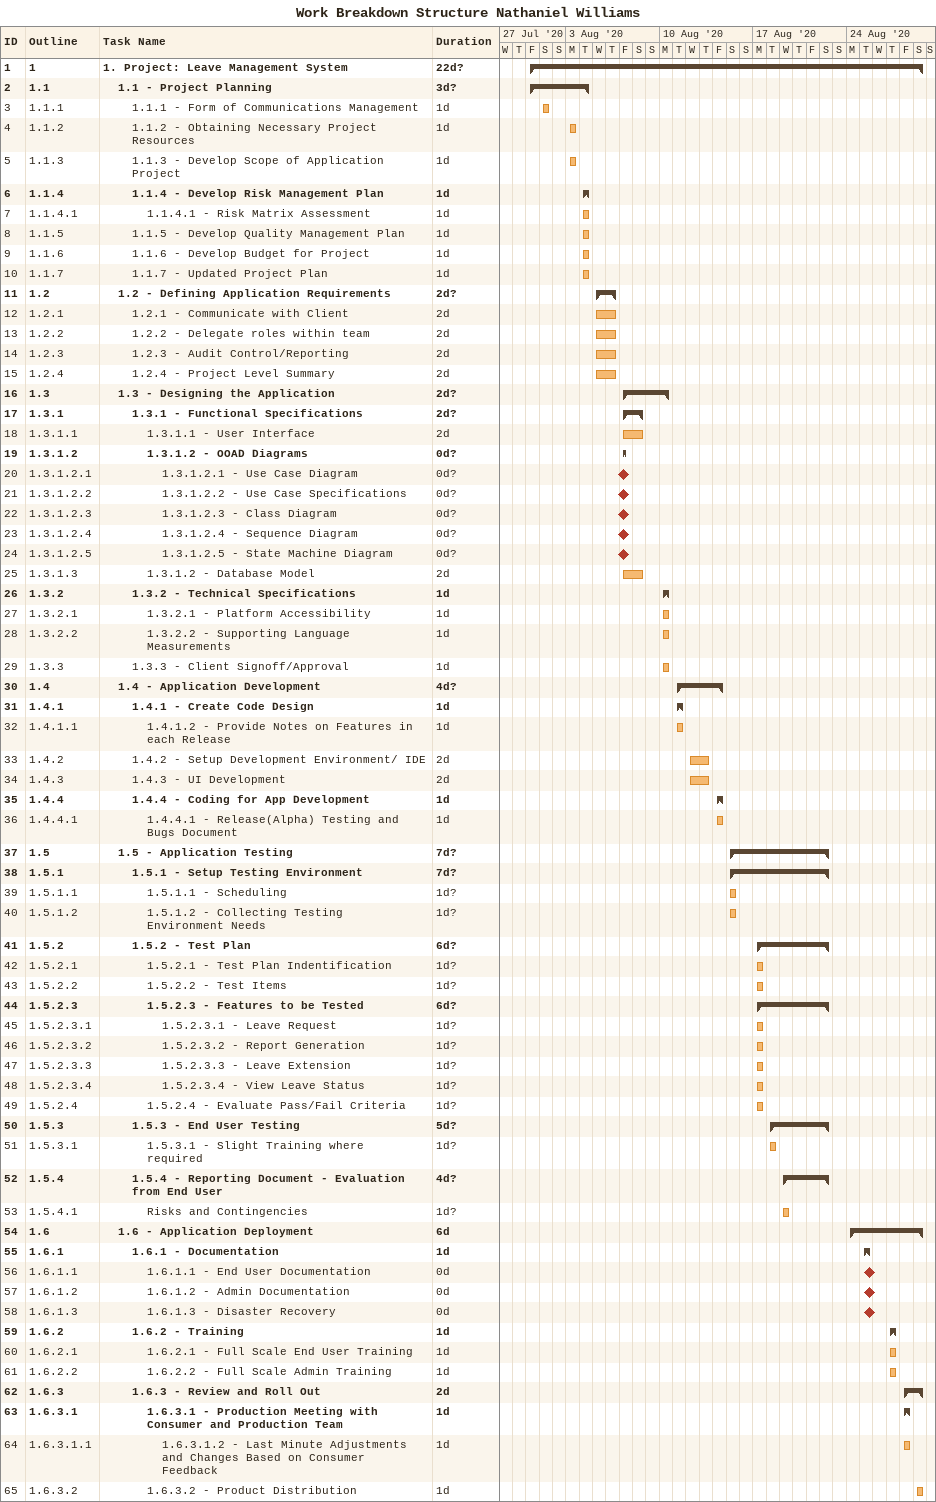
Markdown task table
Work Breakdown Structure Nathaniel Williams

| ID | WBS | Task | Duration | Start | Finish |
|---|---|---|---|---|---|
| 1 | 1 | **1. Project: Leave Management System** | 22d? | 2020-07-31 | 2020-08-29 |
| 2 | 1.1 | **1.1 - Project Planning** | 3d? | 2020-07-31 | 2020-08-04 |
| 3 | 1.1.1 | 1.1.1 - Form of Communications Management | 1d | 2020-08-01 | 2020-08-01 |
| 4 | 1.1.2 | 1.1.2 - Obtaining Necessary Project Resources | 1d | 2020-08-03 | 2020-08-03 |
| 5 | 1.1.3 | 1.1.3 - Develop Scope of Application Project | 1d | 2020-08-03 | 2020-08-03 |
| 6 | 1.1.4 | **1.1.4 - Develop Risk Management Plan** | 1d | 2020-08-04 | 2020-08-04 |
| 7 | 1.1.4.1 | 1.1.4.1 - Risk Matrix Assessment | 1d | 2020-08-04 | 2020-08-04 |
| 8 | 1.1.5 | 1.1.5 - Develop Quality Management Plan | 1d | 2020-08-04 | 2020-08-04 |
| 9 | 1.1.6 | 1.1.6 - Develop Budget for Project | 1d | 2020-08-04 | 2020-08-04 |
| 10 | 1.1.7 | 1.1.7 - Updated Project Plan | 1d | 2020-08-04 | 2020-08-04 |
| 11 | 1.2 | **1.2 - Defining Application Requirements** | 2d? | 2020-08-05 | 2020-08-06 |
| 12 | 1.2.1 | 1.2.1 - Communicate with Client | 2d | 2020-08-05 | 2020-08-06 |
| 13 | 1.2.2 | 1.2.2 - Delegate roles within team | 2d | 2020-08-05 | 2020-08-06 |
| 14 | 1.2.3 | 1.2.3 - Audit Control/Reporting | 2d | 2020-08-05 | 2020-08-06 |
| 15 | 1.2.4 | 1.2.4 - Project Level Summary | 2d | 2020-08-05 | 2020-08-06 |
| 16 | 1.3 | **1.3 - Designing the Application** | 2d? | 2020-08-07 | 2020-08-10 |
| 17 | 1.3.1 | **1.3.1 - Functional Specifications** | 2d? | 2020-08-07 | 2020-08-08 |
| 18 | 1.3.1.1 | 1.3.1.1 - User Interface | 2d | 2020-08-07 | 2020-08-08 |
| 19 | 1.3.1.2 | **1.3.1.2 - OOAD Diagrams** | 0d? | 2020-08-07 | 2020-08-07 |
| 20 | 1.3.1.2.1 | 1.3.1.2.1 - Use Case Diagram | 0d? | 2020-08-07 | 2020-08-07 |
| 21 | 1.3.1.2.2 | 1.3.1.2.2 - Use Case Specifications | 0d? | 2020-08-07 | 2020-08-07 |
| 22 | 1.3.1.2.3 | 1.3.1.2.3 - Class Diagram | 0d? | 2020-08-07 | 2020-08-07 |
| 23 | 1.3.1.2.4 | 1.3.1.2.4 - Sequence Diagram | 0d? | 2020-08-07 | 2020-08-07 |
| 24 | 1.3.1.2.5 | 1.3.1.2.5 - State Machine Diagram | 0d? | 2020-08-07 | 2020-08-07 |
| 25 | 1.3.1.3 | 1.3.1.2 - Database Model | 2d | 2020-08-07 | 2020-08-08 |
| 26 | 1.3.2 | **1.3.2 - Technical Specifications** | 1d | 2020-08-10 | 2020-08-10 |
| 27 | 1.3.2.1 | 1.3.2.1 - Platform Accessibility | 1d | 2020-08-10 | 2020-08-10 |
| 28 | 1.3.2.2 | 1.3.2.2 - Supporting Language Measurements | 1d | 2020-08-10 | 2020-08-10 |
| 29 | 1.3.3 | 1.3.3 - Client Signoff/Approval | 1d | 2020-08-10 | 2020-08-10 |
| 30 | 1.4 | **1.4 - Application Development** | 4d? | 2020-08-11 | 2020-08-14 |
| 31 | 1.4.1 | **1.4.1 - Create Code Design** | 1d | 2020-08-11 | 2020-08-11 |
| 32 | 1.4.1.1 | 1.4.1.2 - Provide Notes on Features in each Release | 1d | 2020-08-11 | 2020-08-11 |
| 33 | 1.4.2 | 1.4.2 - Setup Development Environment/ IDE | 2d | 2020-08-12 | 2020-08-13 |
| 34 | 1.4.3 | 1.4.3 - UI Development | 2d | 2020-08-12 | 2020-08-13 |
| 35 | 1.4.4 | **1.4.4 - Coding for App Development** | 1d | 2020-08-14 | 2020-08-14 |
| 36 | 1.4.4.1 | 1.4.4.1 - Release(Alpha) Testing and Bugs Document | 1d | 2020-08-14 | 2020-08-14 |
| 37 | 1.5 | **1.5 - Application Testing** | 7d? | 2020-08-15 | 2020-08-22 |
| 38 | 1.5.1 | **1.5.1 - Setup Testing Environment** | 7d? | 2020-08-15 | 2020-08-22 |
| 39 | 1.5.1.1 | 1.5.1.1 - Scheduling | 1d? | 2020-08-15 | 2020-08-15 |
| 40 | 1.5.1.2 | 1.5.1.2 - Collecting Testing Environment Needs | 1d? | 2020-08-15 | 2020-08-15 |
| 41 | 1.5.2 | **1.5.2 - Test Plan** | 6d? | 2020-08-17 | 2020-08-22 |
| 42 | 1.5.2.1 | 1.5.2.1 - Test Plan Indentification | 1d? | 2020-08-17 | 2020-08-17 |
| 43 | 1.5.2.2 | 1.5.2.2 - Test Items | 1d? | 2020-08-17 | 2020-08-17 |
| 44 | 1.5.2.3 | **1.5.2.3 - Features to be Tested** | 6d? | 2020-08-17 | 2020-08-22 |
| 45 | 1.5.2.3.1 | 1.5.2.3.1 - Leave Request | 1d? | 2020-08-17 | 2020-08-17 |
| 46 | 1.5.2.3.2 | 1.5.2.3.2 - Report Generation | 1d? | 2020-08-17 | 2020-08-17 |
| 47 | 1.5.2.3.3 | 1.5.2.3.3 - Leave Extension | 1d? | 2020-08-17 | 2020-08-17 |
| 48 | 1.5.2.3.4 | 1.5.2.3.4 - View Leave Status | 1d? | 2020-08-17 | 2020-08-17 |
| 49 | 1.5.2.4 | 1.5.2.4 - Evaluate Pass/Fail Criteria | 1d? | 2020-08-17 | 2020-08-17 |
| 50 | 1.5.3 | **1.5.3 - End User Testing** | 5d? | 2020-08-18 | 2020-08-22 |
| 51 | 1.5.3.1 | 1.5.3.1 - Slight Training where required | 1d? | 2020-08-18 | 2020-08-18 |
| 52 | 1.5.4 | **1.5.4 - Reporting Document - Evaluation from End User** | 4d? | 2020-08-19 | 2020-08-22 |
| 53 | 1.5.4.1 | Risks and Contingencies | 1d? | 2020-08-19 | 2020-08-19 |
| 54 | 1.6 | **1.6 - Application Deployment** | 6d | 2020-08-24 | 2020-08-29 |
| 55 | 1.6.1 | **1.6.1 - Documentation** | 1d | 2020-08-25 | 2020-08-25 |
| 56 | 1.6.1.1 | 1.6.1.1 - End User Documentation | 0d | 2020-08-25 | 2020-08-25 |
| 57 | 1.6.1.2 | 1.6.1.2 - Admin Documentation | 0d | 2020-08-25 | 2020-08-25 |
| 58 | 1.6.1.3 | 1.6.1.3 - Disaster Recovery | 0d | 2020-08-25 | 2020-08-25 |
| 59 | 1.6.2 | **1.6.2 - Training** | 1d | 2020-08-27 | 2020-08-27 |
| 60 | 1.6.2.1 | 1.6.2.1 - Full Scale End User Training | 1d | 2020-08-27 | 2020-08-27 |
| 61 | 1.6.2.2 | 1.6.2.2 - Full Scale Admin Training | 1d | 2020-08-27 | 2020-08-27 |
| 62 | 1.6.3 | **1.6.3 - Review and Roll Out** | 2d | 2020-08-28 | 2020-08-29 |
| 63 | 1.6.3.1 | **1.6.3.1 - Production Meeting with Consumer and Production Team** | 1d | 2020-08-28 | 2020-08-28 |
| 64 | 1.6.3.1.1 | 1.6.3.1.2 - Last Minute Adjustments and Changes Based on Consumer Feedback | 1d | 2020-08-28 | 2020-08-28 |
| 65 | 1.6.3.2 | 1.6.3.2 - Product Distribution | 1d | 2020-08-29 | 2020-08-29 |
